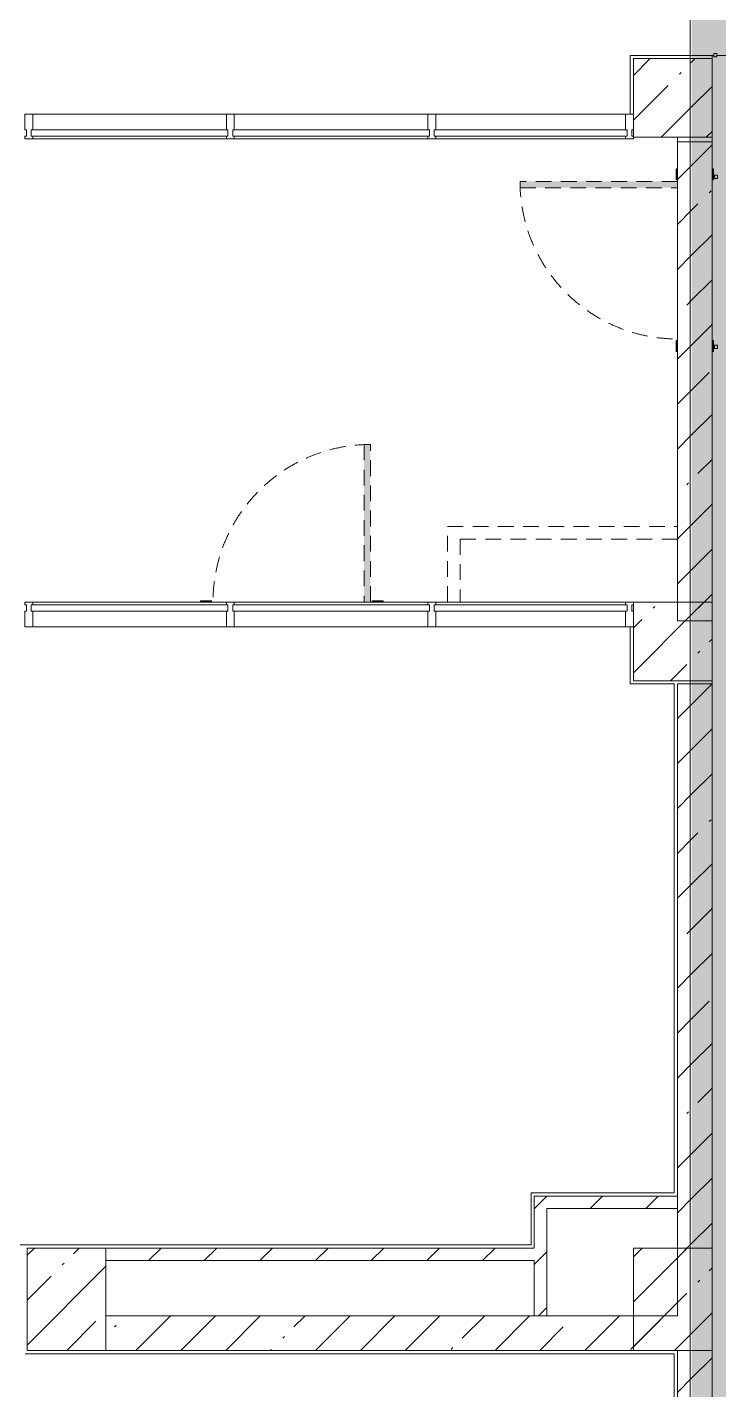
# Model space of a CAD drawing. Header units: millimetres. Extents: x 81469 to 281789, y -8553 to 29000.
# Drawn here: x 232955 to 237348, y 10650 to 19298 of the extents above; entities that cross this region are included whole.
import ezdxf

# ---------------------------------------------------------------- set-up
doc = ezdxf.new("R2010")
doc.units = ezdxf.units.MM
doc.linetypes.add('200_ШТРИХ__ш1_п0_6_', pattern=[160, 100, -60])
doc.layers.add('A-DETL-GENF-2', color=7, linetype='Continuous', lineweight=9, true_color=0xc0c0c0, transparency=0.4)
for name, color, linetype, lineweight in [('A-DETL-MBND', 7, '200_ШТРИХ__ш1_п0_6_', 9), ('A-GLAZ-CURT-2', 7, 'Continuous', 5), ('A-GLAZ-CWMG-2', 7, 'Continuous', 5), ('A-WALL', 7, 'Continuous', 9), ('I-WALL-2', 7, 'Continuous', 5), ('S-COLS-1', 7, 'Continuous', 5), ('Оси', 7, 'Continuous', 9)]:
    doc.layers.add(name, color=color, linetype=linetype, lineweight=lineweight)
for name, color, linetype, lineweight, true_color in [('A-FLOR-2', 7, 'Continuous', 5, 0xb7b7b7), ('A-FLOR-3', 7, 'Continuous', 5, 0xaaaaaa), ('A-WALL-5', 7, 'Continuous', 5, 0x737373), ('I-WALL-3', 7, 'Continuous', 5, 0x737373), ('S-COLS-2', 7, 'Continuous', 5, 0x737373)]:
    doc.layers.add(name, color=color, linetype=linetype, lineweight=lineweight, true_color=true_color)
pattern_1 = [(45, (152605.2, 0), (-285.1231, 285.1231), []), (45, (152890.3, 0), (-285.1231, 285.1231), [504.031, -100.806, 16.764, -84.042])]
pattern_2 = [(45, (-84450, -18850), (-285.1231, 285.1231), []), (45, (-84164.88, -18850), (-285.1231, 285.1231), [504.031, -100.806, 16.764, -84.042])]
pattern_3 = [(45, (152605.18, 0), (-176.7767, 176.7767), [])]

# ---------------------------------------------------------------- blocks, each defined once
blk = doc.blocks.new('110_Дверь_СКБ_1Ст_Внутренняя1 - Д-4 _л_ 1100x2100h_су мгн-32399982-3_5_3_птичка')
at = {"layer": 'A-DETL-MBND'}
for points in [[(472.5, 221.1), (472.5, 110), (512.5, 110), (512.5, 1110), (472.5, 1110), (472.5, 687.2)], [(-567.5, 110), (-497.5, 110), (-497.5, 118), (-567.5, 118)], [(522.5, 110), (592.5, 110), (592.5, 118), (522.5, 118)], [(-567.5, -118), (-497.5, -118), (-497.5, -110), (-567.5, -110)], [(522.5, -118), (592.5, -118), (592.5, -110), (522.5, -110)]]:
    blk.add_hatch(color=256, dxfattribs=at).paths.add_polyline_path(points)
for p, q in [((512.5, 1110), (472.5, 1110)), ((472.5, 1110), (472.5, 110)), ((512.5, 110), (512.5, 1110)), ((-497.5, 118), (-567.5, 118)), ((-567.5, 118), (-567.5, 110)), ((-497.5, 110), (-497.5, 118)), ((592.5, 118), (522.5, 118)), ((522.5, 118), (522.5, 110)), ((592.5, 110), (592.5, 118)), ((-567.5, -110), (-567.5, -118)), ((-567.5, -118), (-497.5, -118)), ((-497.5, -118), (-497.5, -110)), ((522.5, -110), (522.5, -118)), ((522.5, -118), (592.5, -118)), ((592.5, -118), (592.5, -110))]:
    blk.add_line(p, q, dxfattribs=at)
blk.add_arc((512.5, 110), 1000, 90, 180, dxfattribs=at)
blk = doc.blocks.new('110_Дверь_СКБ_1Ст_Внутренняя1 - Д-4 _л_ 1100x2100h_су мгн-32399984-3_5_3_птичка')
at = {"layer": 'A-DETL-MBND'}
for points in [[(472.5, 40), (512.5, 40), (512.5, 1040), (472.5, 1040), (472.5, 108)], [(-547.5, 40), (-497.5, 40), (-497.5, 48), (-567.5, 48), (-567.5, 40), (-557.5, 40)], [(562.5, 40), (592.5, 40), (592.5, 48), (522.5, 48), (522.5, 40), (552.5, 40)]]:
    blk.add_hatch(color=256, dxfattribs=at).paths.add_polyline_path(points)
for p, q in [((512.5, 1040), (472.5, 1040)), ((472.5, 1040), (472.5, 40)), ((512.5, 40), (512.5, 1040)), ((-497.5, 48), (-567.5, 48)), ((-567.5, 48), (-567.5, 40)), ((-497.5, 40), (-497.5, 48)), ((592.5, 48), (522.5, 48)), ((522.5, 48), (522.5, 40)), ((592.5, 40), (592.5, 48))]:
    blk.add_line(p, q, dxfattribs=at)
blk.add_arc((512.5, 40), 1000, 90, 180, dxfattribs=at)
blk = doc.blocks.new('BSC_Колонна _Прямоугольная - 500х500-V114-3_5_3_птичка')
at = {"layer": 'S-COLS-1'}
h = blk.add_hatch(dxfattribs=at)
h.set_pattern_fill('FP_111', color=256, style=0, pattern_type=2)
h.set_pattern_definition(pattern_2)
h.paths.add_polyline_path([(-81.1, -250), (120, -250), (120, 250), (-250, 250), (-250, -250)])
h = blk.add_hatch(dxfattribs=at)
h.set_pattern_fill('FP_111', color=256, style=0, pattern_type=2)
h.set_pattern_definition(pattern_2)
h.paths.add_polyline_path([(250, -250), (250, 250), (120, 250), (120, -250)])
for p, q in [((120, 250), (-250, 250)), ((-250, 250), (-250, -250)), ((-250, -250), (120, -250))]:
    blk.add_line(p, q, dxfattribs=at)
at = {"layer": 'S-COLS-2'}
for p, q in [((250, 250), (120, 250)), ((250, -250), (250, 250)), ((120, -250), (250, -250))]:
    blk.add_line(p, q, dxfattribs=at)
blk = doc.blocks.new('Прямоугольный импост - Импост структурный с накладкой - 160мм-V116-3_5_3_птичка')
at = {"layer": 'A-GLAZ-CWMG-2'}
for p, q in [((-50, 40), (-50, 140)), ((-50, 140), (0, 140)), ((0, 140), (0, 40)), ((-40, 40), (-50, 40)), ((-50, -17), (-50, 0)), ((-50, 0), (-40, 0)), ((-40, 0), (-40, 40)), ((-10, 40), (-10, 0)), ((0, 40), (-10, 40)), ((-10, 0), (0, 0)), ((0, 0), (0, -17)), ((0, -17), (-50, -17))]:
    blk.add_line(p, q, dxfattribs=at)
blk = doc.blocks.new('Системная панель - Стекло - 40мм-30335157-3_5_3_птичка')
at = {"layer": 'A-GLAZ-CURT-2'}
h = blk.add_hatch(dxfattribs=at)
h.set_pattern_fill('FP_116', color=256, style=0, pattern_type=2)
h.set_pattern_definition([(45, (-82780, -15133), (-1414.214, 1414.214), [1000, -3000]), (45, (-83780, -15633), (-1414.214, 1414.214), [3000, -1000]), (45, (-81780, -16133), (-1414.214, 1414.214), [1000, -3000])])
h.paths.add_polyline_path([(625, -40), (625, 0), (-625, 0), (-625, -40), (-241.6, -40)])
for p, q in [((625, 0), (-625, 0)), ((-625, 0), (-625, -40)), ((-625, -40), (625, -40)), ((625, -40), (625, 0))]:
    blk.add_line(p, q, dxfattribs=at)
blk = doc.blocks.new('Прямоугольный импост - Импост структурный с накладкой - 160мм-23562108-3_5_3_птичка')
at = {"layer": 'A-GLAZ-CWMG-2'}
for p, q in [((82895, 15650), (81665, 15650)), ((82895, 15493), (81665, 15493))]:
    blk.add_line(p, q, dxfattribs=at)
blk = doc.blocks.new('Прямоугольный импост - Импост структурный с накладкой - 160мм-30335135-3_5_3_птичка')
at = {"layer": 'A-GLAZ-CWMG-2'}
for p, q in [((-25, 40), (-25, 140)), ((-25, 140), (25, 140)), ((25, 140), (25, 40)), ((-15, 40), (-25, 40)), ((-25, -17), (-25, 0)), ((-25, 0), (-15, 0)), ((-15, 0), (-15, 40)), ((15, 40), (15, 0)), ((25, 40), (15, 40)), ((15, 0), (25, 0)), ((25, 0), (25, -17)), ((25, -17), (-25, -17))]:
    blk.add_line(p, q, dxfattribs=at)
blk = doc.blocks.new('Прямоугольный импост - Импост структурный с накладкой - 160мм-23618922-3_5_3_птичка')
at = {"layer": 'A-GLAZ-CWMG-2'}
for p, q in [((-50, 0), (-50, 17)), ((-50, 17), (0, 17)), ((-40, 0), (-50, 0)), ((-40, -40), (-40, 0)), ((0, 0), (-10, 0)), ((-10, 0), (-10, -40)), ((0, 17), (0, 7)), ((-50, -140), (-50, -40)), ((-50, -40), (-40, -40)), ((-10, -40), (0, -40)), ((0, -140), (-50, -140))]:
    blk.add_line(p, q, dxfattribs=at)
blk = doc.blocks.new('Системная панель - Стекло - 40мм-V117-3_5_3_птичка')
at = {"layer": 'A-GLAZ-CURT-2'}
for p, q in [((612.5, 40), (-612.5, 40)), ((-612.5, 40), (-612.5, 0)), ((612.5, 0), (612.5, 40)), ((-612.5, 0), (612.5, 0))]:
    blk.add_line(p, q, dxfattribs=at)
blk = doc.blocks.new('Прямоугольный импост - Импост структурный с накладкой - 160мм-23562040-3_5_3_птичка')
at = {"layer": 'A-GLAZ-CWMG-2'}
for p, q in [((80335, 18747), (79130, 18747)), ((80335, 18590), (79130, 18590))]:
    blk.add_line(p, q, dxfattribs=at)
blk = doc.blocks.new('Прямоугольный импост - Импост структурный с накладкой - 160мм-23618920-3_5_3_птичка')
at = {"layer": 'A-GLAZ-CWMG-2'}
for p, q in [((-25, 0), (-25, 17)), ((-25, 17), (25, 17)), ((-15, 0), (-25, 0)), ((-15, -40), (-15, 0)), ((25, 0), (15, 0)), ((15, 0), (15, -40)), ((25, 17), (25, 0)), ((-25, -140), (-25, -40)), ((-25, -40), (-15, -40)), ((15, -40), (25, -40)), ((25, -40), (25, -140)), ((25, -140), (-25, -140))]:
    blk.add_line(p, q, dxfattribs=at)
blk = doc.blocks.new('BSC_Колонна _Прямоугольная - 650х500-V128-3_5_3_птичка')
at = {"layer": 'S-COLS-1'}
h = blk.add_hatch(dxfattribs=at)
h.set_pattern_fill('FP_129', color=256, style=0, pattern_type=2)
h.set_pattern_definition([(135, (11225, -80600), (-285.1231, -285.1231), []), (135, (11225, -80314.88), (-285.1231, -285.1231), [504.031, -100.806, 16.764, -84.042])])
h.paths.add_polyline_path([(325, 250), (-325, 250), (-325, -250), (325, -250)])
for p, q in [((325, 250), (-325, 250)), ((-325, 250), (-325, -250)), ((325, -250), (325, 250)), ((-325, -250), (325, -250))]:
    blk.add_line(p, q, dxfattribs=at)
blk = doc.blocks.new('Системная панель - Стекло - 40мм-V136-3_5_3_птичка')
at = {"layer": 'A-GLAZ-CURT-2'}
for p, q in [((625, 0), (-625, 0)), ((-625, 0), (-625, -40)), ((-625, -40), (625, -40)), ((625, -40), (625, 0))]:
    blk.add_line(p, q, dxfattribs=at)
blk = doc.blocks.new('Системная панель - Стекло - 40мм-23618924-3_5_3_птичка')
at = {"layer": 'A-GLAZ-CURT-2'}
h = blk.add_hatch(dxfattribs=at)
h.set_pattern_fill('FP_137', color=256, style=0, pattern_type=2)
h.set_pattern_definition([(45, (-82780, -18107), (-1414.214, 1414.214), [1000, -3000]), (45, (-83780, -18607), (-1414.214, 1414.214), [3000, -1000]), (45, (-81780, -19107), (-1414.214, 1414.214), [1000, -3000])])
h.paths.add_polyline_path([(625, 0), (625, 40), (-625, 40), (-625, 0)])
for p, q in [((625, 40), (-625, 40)), ((-625, 40), (-625, 0)), ((-625, 0), (625, 0)), ((625, 0), (625, 40))]:
    blk.add_line(p, q, dxfattribs=at)
blk = doc.blocks.new('Прямоугольный импост - Импост структурный с накладкой - 160мм-23562109-3_5_3_птичка')
at = {"layer": 'A-GLAZ-CWMG-2'}
for p, q in [((81615, 15650), (80385, 15650)), ((81615, 15493), (80385, 15493))]:
    blk.add_line(p, q, dxfattribs=at)
blk = doc.blocks.new('Прямоугольный импост - Импост структурный с накладкой - 160мм-30335136-3_5_3_птичка')
at = {"layer": 'A-GLAZ-CWMG-2'}
for p, q in [((-25, 40), (-25, 140)), ((-25, 140), (25, 140)), ((25, 140), (25, 40)), ((-15, 40), (-25, 40)), ((-25, -17), (-25, 0)), ((-25, 0), (-15, 0)), ((-15, 0), (-15, 40)), ((15, 40), (15, 0)), ((25, 40), (15, 40)), ((15, 0), (25, 0)), ((25, 0), (25, -17)), ((25, -17), (-25, -17))]:
    blk.add_line(p, q, dxfattribs=at)
blk = doc.blocks.new('Прямоугольный импост - Импост структурный с накладкой - 160мм-22751478-3_5_3_птичка')
at = {"layer": 'A-GLAZ-CWMG-2'}
for p, q in [((82895, 18747), (81665, 18747)), ((82895, 18590), (81665, 18590))]:
    blk.add_line(p, q, dxfattribs=at)
blk = doc.blocks.new('Системная панель - Стекло - 40мм-V137-3_5_3_птичка')
at = {"layer": 'A-GLAZ-CURT-2'}
for p, q in [((625, 40), (-625, 40)), ((-625, 40), (-625, 0)), ((-625, 0), (625, 0)), ((625, 0), (625, 40))]:
    blk.add_line(p, q, dxfattribs=at)
blk = doc.blocks.new('Системная панель - Стекло - 40мм-V138-3_5_3_птичка')
at = {"layer": 'A-GLAZ-CURT-2'}
for p, q in [((612.5, 0), (-612.5, 0)), ((-612.5, 0), (-612.5, -40)), ((-612.5, -40), (612.5, -40)), ((612.5, -40), (612.5, 0))]:
    blk.add_line(p, q, dxfattribs=at)
blk = doc.blocks.new('Прямоугольный импост - Импост структурный с накладкой - 160мм-23562112-3_5_3_птичка')
at = {"layer": 'A-GLAZ-CWMG-2'}
for p, q in [((84150, 15650), (82945, 15650)), ((84150, 15493), (82945, 15493))]:
    blk.add_line(p, q, dxfattribs=at)

msp = doc.modelspace()

# ---------------------------------------------------------------- hatches: boundary and pattern name
at = {"layer": 'A-DETL-GENF-2'}
msp.add_hatch(color=256, dxfattribs=at).paths.add_polyline_path([(277838.2, -258), (277838.2, 21479), (245938.2, 21479), (245938.2, 27379), (237175.2, 27379), (237175.2, 10208.3), (241815.2, 10208.3), (241815.2, -258), (276592.8, -258)])
at = {"layer": 'I-WALL-2'}
h = msp.add_hatch(dxfattribs=at)
h.set_pattern_fill('FP_56', color=256, style=0, pattern_type=2)
h.set_pattern_definition(pattern_1)
h.paths.add_polyline_path([(237175.2, 15530), (237175.2, 18570), (237085.2, 18570), (237085.2, 15530)])
h = msp.add_hatch(dxfattribs=at)
h.set_pattern_fill('FP_56', color=256, style=0, pattern_type=2)
h.set_pattern_definition(pattern_1)
h.paths.add_polyline_path([(237305.2, 15530), (237305.2, 18570), (237175.2, 18570), (237175.2, 15530)])
h = msp.add_hatch(dxfattribs=at)
h.set_pattern_fill('FP_56', color=256, style=0, pattern_type=2)
h.set_pattern_definition(pattern_1)
h.paths.add_polyline_path([(237085.2, 4050), (237305.2, 4050), (237305.2, 10208.3), (237175.2, 10208.3), (237175.2, 15130), (237085.2, 15130), (237085.2, 4279.6)])
h = msp.add_hatch(dxfattribs=at)
h.set_pattern_fill('FP_56', color=256, style=0, pattern_type=2)
h.set_pattern_definition(pattern_1)
h.paths.add_polyline_path([(237175.2, 10208.3), (237305.2, 10208.3), (237305.2, 15130), (237175.2, 15130), (237175.2, 11221)])
h = msp.add_hatch(dxfattribs=at)
h.set_pattern_fill('FP_61', color=256, style=0, pattern_type=2)
h.set_pattern_definition(pattern_3)
h.paths.add_polyline_path([(236175.2, 11120), (236255.2, 11120), (236255.2, 11880), (236175.2, 11880), (236175.2, 11221)])
h = msp.add_hatch(dxfattribs=at)
h.set_pattern_fill('FP_61', color=256, style=0, pattern_type=2)
h.set_pattern_definition(pattern_3)
h.paths.add_polyline_path([(237085.2, 11800), (237085.2, 11880), (236255.2, 11880), (236255.2, 11800)])
h = msp.add_hatch(dxfattribs=at)
h.set_pattern_fill('FP_61', color=256, style=0, pattern_type=2)
h.set_pattern_definition(pattern_3)
h.paths.add_polyline_path([(236175.2, 11470), (236175.2, 11550), (233455.2, 11550), (233455.2, 11470), (235575.8, 11470)])
h = msp.add_hatch(dxfattribs=at)
h.set_pattern_fill('FP_56', color=256, style=0, pattern_type=2)
h.set_pattern_definition(pattern_1)
h.paths.add_polyline_path([(235575.8, 10900), (237085.2, 10900), (237085.2, 11120), (233455.2, 11120), (233455.2, 10900)])
at = {"layer": 'S-COLS-1'}
h = msp.add_hatch(dxfattribs=at)
h.set_pattern_fill('FP_56', color=256, style=0, pattern_type=2)
h.set_pattern_definition(pattern_1)
h.paths.add_polyline_path([(237175.2, 15150), (237175.2, 15650), (236805.2, 15650), (236805.2, 15150)])
h = msp.add_hatch(dxfattribs=at)
h.set_pattern_fill('FP_56', color=256, style=0, pattern_type=2)
h.set_pattern_definition(pattern_1)
h.paths.add_polyline_path([(237305.2, 15150), (237305.2, 15650), (237175.2, 15650), (237175.2, 15150)])
h = msp.add_hatch(dxfattribs=at)
h.set_pattern_fill('FP_56', color=256, style=0, pattern_type=2)
h.set_pattern_definition(pattern_1)
h.paths.add_polyline_path([(236805.2, 10900), (237175.2, 10900), (237175.2, 11550), (236805.2, 11550), (236805.2, 11221)])
h = msp.add_hatch(dxfattribs=at)
h.set_pattern_fill('FP_56', color=256, style=0, pattern_type=2)
h.set_pattern_definition(pattern_1)
h.paths.add_polyline_path([(237305.2, 10900), (237305.2, 11550), (237175.2, 11550), (237175.2, 10900)])

# ---------------------------------------------------------------- linework, layer by layer
at = {"layer": 'A-DETL-MBND'}
for p, q in [((237340.2, 18358.5), (237320.2, 18358.5)), ((237320.2, 18358.5), (237320.2, 18338.5)), ((237320.2, 18338.5), (237340.2, 18338.5)), ((237340.2, 18338.5), (237340.2, 18358.5)), ((237340.2, 17280), (237320.2, 17280)), ((237320.2, 17280), (237320.2, 17260)), ((237320.2, 17260), (237340.2, 17260)), ((237340.2, 17260), (237340.2, 17280)), ((235625.2, 15650), (235625.2, 16130)), ((235625.2, 16130), (237085.2, 16130)), ((235705.2, 16050), (235705.2, 15650)), ((237085.2, 16050), (235705.2, 16050))]:
    msp.add_line(p, q, dxfattribs=at)
at = {"layer": 'A-FLOR-2'}
for p, q in [((237305.2, 19100), (237305.2, 19120)), ((237335.7, 19120), (237595.2, 19120)), ((237305.2, 18570), (237305.2, 18600)), ((237305.2, 15130), (237305.2, 15150))]:
    msp.add_line(p, q, dxfattribs=at)
at = {"layer": 'A-FLOR-3'}
for p, q in [((236785.2, 18747), (236785.2, 19120)), ((236785.2, 19120), (237315.7, 19120)), ((237085.2, 18600), (237085.2, 18570)), ((236785.2, 15130), (236785.2, 15493)), ((237065.2, 15130), (236785.2, 15130)), ((237065.2, 11900), (237065.2, 15130)), ((236155.6, 11570), (236155.6, 11900)), ((236155.6, 11900), (237065.2, 11900)), ((232524.2, 11570), (236155.6, 11570)), ((237065.2, 10879), (232941.2, 10879)), ((237065.2, 4070), (237065.2, 10879))]:
    msp.add_line(p, q, dxfattribs=at)
at = {"layer": 'A-WALL'}
for p, q in [((237085.2, 11800), (237085.2, 11880)), ((236175.2, 11120), (236255.2, 11120))]:
    msp.add_line(p, q, dxfattribs=at)
at = {"layer": 'A-WALL-5'}
for p, q in [((237335.7, 19131), (237315.7, 19131)), ((237315.7, 19131), (237315.7, 19111)), ((237335.7, 19111), (237335.7, 19131)), ((237315.7, 19111), (237335.7, 19111))]:
    msp.add_line(p, q, dxfattribs=at)
at = {"layer": 'I-WALL-2'}
for p, q in [((237085.2, 18570), (237085.2, 15530)), ((237085.2, 15130), (237085.2, 11880)), ((237305.2, 4050), (237305.2, 15130)), ((236175.2, 11880), (236175.2, 11550)), ((237085.2, 11880), (236175.2, 11880)), ((236255.2, 11120), (236255.2, 11800)), ((236255.2, 11800), (237085.2, 11800)), ((237085.2, 11800), (237085.2, 11120)), ((236175.2, 11550), (233455.2, 11550)), ((233455.2, 11470), (236175.2, 11470)), ((236175.2, 11470), (236175.2, 11120)), ((236175.2, 11120), (233455.2, 11120)), ((237085.2, 11120), (236255.2, 11120)), ((233455.2, 10900), (237085.2, 10900)), ((237085.2, 10900), (237085.2, 4050))]:
    msp.add_line(p, q, dxfattribs=at)
at = {"layer": 'I-WALL-3'}
for p, q in [((237305.2, 18570), (237085.2, 18570)), ((237305.2, 15530), (237305.2, 18570)), ((237085.2, 15530), (237305.2, 15530)), ((237305.2, 15130), (237085.2, 15130))]:
    msp.add_line(p, q, dxfattribs=at)
at = {"layer": 'S-COLS-1'}
for p, q in [((237175.2, 15650), (236805.2, 15650)), ((236805.2, 15650), (236805.2, 15150)), ((236805.2, 15150), (237175.2, 15150)), ((237175.2, 11550), (236805.2, 11550)), ((236805.2, 11550), (236805.2, 10900)), ((236805.2, 10900), (237175.2, 10900))]:
    msp.add_line(p, q, dxfattribs=at)
at = {"layer": 'S-COLS-2'}
for p, q in [((237305.2, 15650), (237175.2, 15650)), ((237305.2, 15150), (237305.2, 15650)), ((237175.2, 15150), (237305.2, 15150)), ((237305.2, 11550), (237175.2, 11550)), ((237305.2, 10900), (237305.2, 11550)), ((237175.2, 10900), (237305.2, 10900))]:
    msp.add_line(p, q, dxfattribs=at)
at = {"layer": 'Оси'}
msp.add_line((237165.2, 10029.8), (237165.2, 21915.1), dxfattribs=at)

# ---------------------------------------------------------------- block references
at = {"layer": 'A-DETL-MBND', "rotation": 89.9999999999999}
msp.add_blockref('110_Дверь_СКБ_1Ст_Внутренняя1 - Д-4 _л_ 1100x2100h_су мгн-32399982-3_5_3_птичка', (237195.2, 17807.5), dxfattribs=at)
at = {"layer": 'A-DETL-MBND'}
msp.add_blockref('110_Дверь_СКБ_1Ст_Внутренняя1 - Д-4 _л_ 1100x2100h_су мгн-32399984-3_5_3_птичка', (234622.7, 15610), dxfattribs=at)
at = {"layer": 'A-GLAZ-CURT-2'}
for name, p in [('Системная панель - Стекло - 40мм-V137-3_5_3_птичка', (233605.2, 18607)), ('Системная панель - Стекло - 40мм-23618924-3_5_3_птичка', (234885.2, 18607)), ('Системная панель - Стекло - 40мм-V117-3_5_3_птичка', (236152.7, 18607)), ('Системная панель - Стекло - 40мм-V136-3_5_3_птичка', (233605.2, 15633)), ('Системная панель - Стекло - 40мм-30335157-3_5_3_птичка', (234885.2, 15633)), ('Системная панель - Стекло - 40мм-V138-3_5_3_птичка', (236152.7, 15633))]:
    msp.add_blockref(name, p, dxfattribs=at)
at = {"layer": 'A-GLAZ-CWMG-2', "extrusion": (0, 0, -1), "rotation": 180}
for name, p in [('Прямоугольный импост - Импост структурный с накладкой - 160мм-23618920-3_5_3_птичка', (-232965.2, 18607)), ('Прямоугольный импост - Импост структурный с накладкой - 160мм-23618920-3_5_3_птичка', (-234245.2, 18607)), ('Прямоугольный импост - Импост структурный с накладкой - 160мм-23618920-3_5_3_птичка', (-235525.2, 18607)), ('Прямоугольный импост - Импост структурный с накладкой - 160мм-23618922-3_5_3_птичка', (-236805.2, 18607)), ('Прямоугольный импост - Импост структурный с накладкой - 160мм-30335136-3_5_3_птичка', (-232965.2, 15633)), ('Прямоугольный импост - Импост структурный с накладкой - 160мм-30335135-3_5_3_птичка', (-234245.2, 15633)), ('Прямоугольный импост - Импост структурный с накладкой - 160мм-30335136-3_5_3_птичка', (-235525.2, 15633)), ('Прямоугольный импост - Импост структурный с накладкой - 160мм-V116-3_5_3_птичка', (-236805.2, 15633))]:
    msp.add_blockref(name, p, dxfattribs=at)
at = {"layer": 'A-GLAZ-CWMG-2'}
for name, p in [('Прямоугольный импост - Импост структурный с накладкой - 160мм-22751478-3_5_3_птичка', (151325.2, 0)), ('Прямоугольный импост - Импост структурный с накладкой - 160мм-22751478-3_5_3_птичка', (152605.2, 0)), ('Прямоугольный импост - Импост структурный с накладкой - 160мм-23562040-3_5_3_птичка', (156420.2, 0)), ('Прямоугольный импост - Импост структурный с накладкой - 160мм-23562109-3_5_3_птичка', (152605.2, 0)), ('Прямоугольный импост - Импост структурный с накладкой - 160мм-23562108-3_5_3_птичка', (152605.2, 0)), ('Прямоугольный импост - Импост структурный с накладкой - 160мм-23562112-3_5_3_птичка', (152605.2, 0))]:
    msp.add_blockref(name, p, dxfattribs=at)
at = {"layer": 'S-COLS-1', "rotation": 270.0000000000007}
msp.add_blockref('BSC_Колонна _Прямоугольная - 650х500-V128-3_5_3_птичка', (233205.2, 11225), dxfattribs=at)
at = {"layer": 'S-COLS-2'}
msp.add_blockref('BSC_Колонна _Прямоугольная - 500х500-V114-3_5_3_птичка', (237055.2, 18850), dxfattribs=at)

doc.saveas('drawing.dxf')
